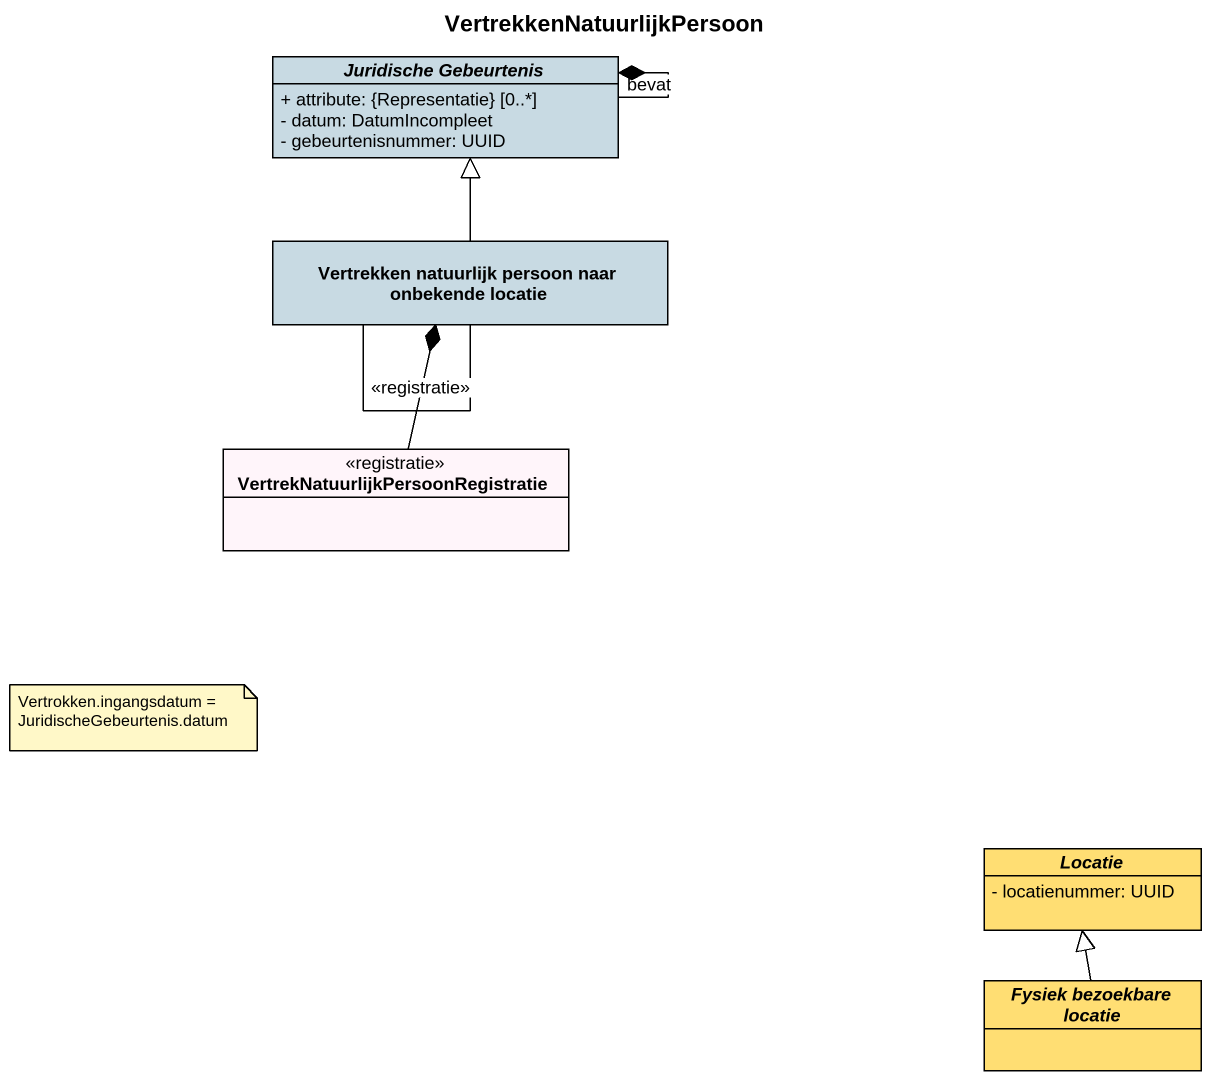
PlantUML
@startuml
title VertrekkenNatuurlijkPersoon
hide circle
hide empty members
skinparam classAttributeIconSize 0
abstract class "Juridische Gebeurtenis" as Juridische_Gebeurtenis #C8DAE3 {
  + attribute: {Representatie} [0..*]
  - datum: DatumIncompleet
  - gebeurtenisnummer: UUID
}
class "Vertrekken natuurlijk persoon naar onbekende locatie" as Vertrekken_natuurlijk #C8DAE3
class "VertrekNatuurlijkPersoonRegistratie" as VertrekNatuurlijkPersoonRegi <<registratie>> #FFF5FA
abstract class Locatie #FFDE73 {
  - locatienummer: UUID
}
abstract class "Fysiek bezoekbare locatie" as Fysiek_bezoekbare_locatie #FFDE73
Juridische_Gebeurtenis --* Juridische_Gebeurtenis : bevat
Vertrekken_natuurlijk -up-|> Juridische_Gebeurtenis
VertrekNatuurlijkPersoonRegi -up-* Vertrekken_natuurlijk : <<registratie>>
Fysiek_bezoekbare_locatie -up-|> Locatie
note as N1
  Vertrokken.ingangsdatum = JuridischeGebeurtenis.datum
end note
@enduml
